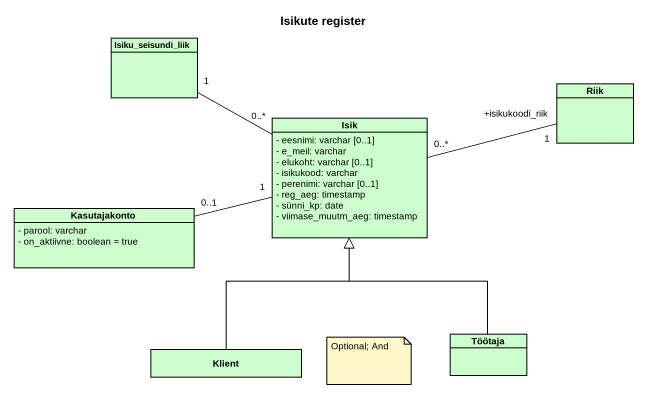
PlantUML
@startuml
title Isikute register
hide circle
hide empty members
skinparam classAttributeIconSize 0
class Isiku_seisundi_liik #CCFFCC
class Riik #CCFFCC
class Isik #CCFFCC {
  - eesnimi: varchar [0..1]
  - e_meil: varchar
  - elukoht: varchar [0..1]
  - isikukood: varchar
  - perenimi: varchar [0..1]
  - reg_aeg: timestamp
  - sünni_kp: date
  - viimase_muutm_aeg: timestamp
}
class Kasutajakonto #CCFFCC {
  - parool: varchar
  - on_aktiivne: boolean = true
}
class Klient #CCFFCC
class Töötaja #CCFFCC
Isiku_seisundi_liik "1" -right- "0..*" Isik
Riik "+isikukoodi_riik\n1" -left- "0..*" Isik
Isik "1" -left- "0..1" Kasutajakonto
Klient -up-|> Isik
Töötaja -up-|> Isik
note as N1
  Optional; And
end note
@enduml
